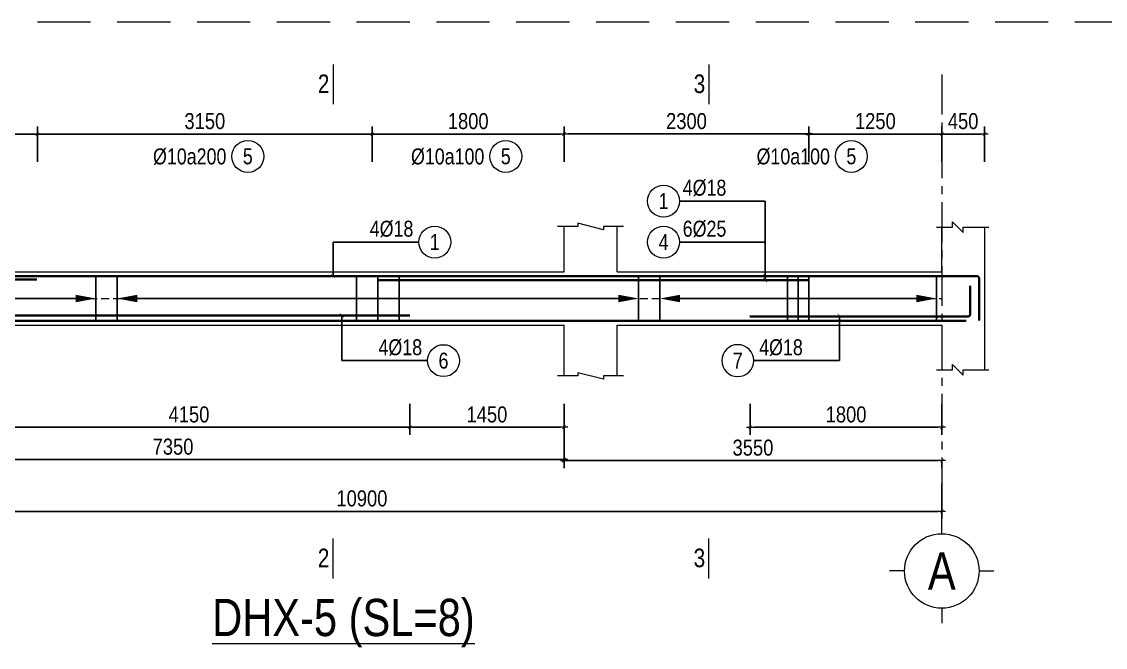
# Model space of a CAD drawing. Header units: millimetres. Extents: x 397144 to 10081729, y 99180 to 1327802.
# Drawn here: x 4912854 to 4923037, y 684556 to 690434 of the extents above; entities that cross this region are included whole.
import ezdxf
from ezdxf.enums import TextEntityAlignment as Align

# ---------------------------------------------------------------- set-up
doc = ezdxf.new("R2010")
doc.units = ezdxf.units.MM
doc.header["$PDSIZE"] = -10
doc.linetypes.add('CENTER', pattern=[2, 1.25, -0.25, 0.25, -0.25])
doc.linetypes.add('HIDDEN', pattern=[0.375, 0.25, -0.125])
doc.layers.get('0').update_dxf_attribs({"linetype": 'CONTINUOUS'})
doc.layers.get('Defpoints').update_dxf_attribs({"color": 12, "linetype": 'CONTINUOUS'})
for name, color, linetype, lineweight in [('DBAO', 3, 'CONTINUOUS', 13), ('DGIONG', 4, 'CONTINUOUS', 13), ('kata_dim', 8, 'CONTINUOUS', 13), ('kata_grid', 8, 'CENTER', 13), ('kata_net khuat', 9, 'HIDDEN', 5), ('kata_net manh', 8, 'CONTINUOUS', 5), ('kata_net thay', 4, 'CONTINUOUS', 20), ('kata_text', 7, 'CONTINUOUS', 20), ('kata_thep chu', 1, 'CONTINUOUS', 35), ('kata_thep dai', 220, 'CONTINUOUS', 25)]:
    doc.layers.add(name, color=color, linetype=linetype, lineweight=lineweight)
doc.styles.add('kata_text', font='arial.ttf', dxfattribs={"width": 0.8})
doc.styles.add('Star-HelCon', font='VHELVCN_0.TTF')
doc.dimstyles.new('kata_dim_70', dxfattribs={"dimscale": 70, "dimtxt": 2.15, "dimasz": 0.5, "dimexe": 1, "dimexo": 2, "dimtad": 1, "dimdec": 0, "dimrnd": 5, "dimzin": 0, "dimdsep": 46, "dimtxsty": 'Star-HelCon', "dimblk": 'kata_block_ArchTick', "dimcen": 0.09, "dimdle": 1.2, "dimclrd": 8, "dimclre": 8, "dimclrt": 3, "dimadec": 0, "dimazin": 0, "dimtfac": 1, "dimtdec": 0, "dimtix": 1, "dimtmove": 2, "dimatfit": 3, "dimfxl": 3.75, "dimfxlon": 1, "dimtolj": 1, "dimtzin": 0, "dimarcsym": 0})
doc.dimstyles.new('kata_rai_thep', dxfattribs={"dimtxt": 2, "dimasz": 1, "dimexe": 0, "dimexo": 0, "dimtad": 1, "dimdec": 0, "dimzin": 12, "dimdsep": 46, "dimtxsty": 'kata_text', "dimblk": 'kata_block_RUNTIC', "dimcen": 0, "dimse1": 1, "dimse2": 1, "dimclrd": 6, "dimclre": 6, "dimclrt": 7, "dimadec": 0, "dimazin": 3, "dimtfac": 1, "dimtdec": 0, "dimtmove": 2, "dimatfit": 3, "dimldrblk": 'kata_block_LEADERTIC', "dimfxl": 1, "dimtolj": 1, "dimtzin": 0, "dimlwd": -1, "dimlwe": -1, "dimarcsym": 0})

# ---------------------------------------------------------------- blocks, each defined once
blk = doc.blocks.new('kata_block_TD')
at = {"color": 6, "linetype": 'ByBlock', "lineweight": -2, "style": 'kata_text', "width": 0.8}
blk.add_attdef('SECTDET2', text='', height=5, dxfattribs=at).set_placement((0, 7.97), align=Align.CENTER)
at = {"color": 0, "linetype": 'ByBlock', "lineweight": -2, "style": 'kata_text', "width": 0.8}
blk.add_attdef('SECTDET1', text='', height=5, dxfattribs=at).set_placement((0, 1.47), align=Align.CENTER)
at = {"color": 3, "lineweight": 25, "style": 'kata_text', "width": 0.8}
blk.add_attdef('SSCALE', text='', height=2.5, dxfattribs=at).set_placement((0, -4), align=Align.CENTER)
blk = doc.blocks.new('kata_block_ArchTick')
at = {"color": 8}
blk.add_line((1, 0), (-1, 0), dxfattribs=at)
at = {"color": 8, "const_width": 0.15}
blk.add_lwpolyline([(-0.5, -0.5), (0.5, 0.5)], dxfattribs=at)
blk = doc.blocks.new('*D481')
at = {"layer": 'Defpoints', "color": 0, "transparency": 16777216}
for p in [(4913001, 689378), (4910901, 688083), (4913001, 688083)]:
    blk.add_point(p, dxfattribs=at)
at = {"layer": 'kata_dim', "color": 8, "lineweight": -2, "transparency": 16777216}
for p, q in [((4910901, 689116), (4910901, 689448)), ((4913001, 689116), (4913001, 689448)), ((4910936, 689378), (4912966, 689378))]:
    blk.add_line(p, q, dxfattribs=at)
at = {"layer": 'kata_dim', "color": 8, "lineweight": -2, "transparency": 16777216, "xscale": 35, "yscale": 35, "zscale": 35, "rotation": 180}
blk.add_blockref('kata_block_ArchTick', (4910901, 689378), dxfattribs=at)
at = {"layer": 'kata_dim', "color": 8, "lineweight": -2, "transparency": 16777216, "xscale": 35, "yscale": 35, "zscale": 35}
blk.add_blockref('kata_block_ArchTick', (4913001, 689378), dxfattribs=at)
at = {"layer": 'kata_dim', "color": 3, "transparency": 16777216, "insert": (4911951, 689499), "char_height": 150.5, "attachment_point": 5, "style": 'Star-HelCon'}
blk.add_mtext('\\A1;2100', dxfattribs=at)
blk = doc.blocks.new('*D482')
at = {"layer": 'Defpoints', "color": 0, "transparency": 16777216}
for p in [(4916149, 689378), (4913001, 688083), (4916149, 688083)]:
    blk.add_point(p, dxfattribs=at)
at = {"layer": 'kata_dim', "color": 8, "lineweight": -2, "transparency": 16777216}
for p, q in [((4913001, 689116), (4913001, 689448)), ((4916149, 689116), (4916149, 689448)), ((4913036, 689378), (4916114, 689378))]:
    blk.add_line(p, q, dxfattribs=at)
at = {"layer": 'kata_dim', "color": 8, "lineweight": -2, "transparency": 16777216, "xscale": 35, "yscale": 35, "zscale": 35, "rotation": 180}
blk.add_blockref('kata_block_ArchTick', (4913001, 689378), dxfattribs=at)
at = {"layer": 'kata_dim', "color": 8, "lineweight": -2, "transparency": 16777216, "xscale": 35, "yscale": 35, "zscale": 35}
blk.add_blockref('kata_block_ArchTick', (4916149, 689378), dxfattribs=at)
at = {"layer": 'kata_dim', "color": 3, "transparency": 16777216, "insert": (4914575, 689499), "char_height": 150.5, "attachment_point": 5, "style": 'Star-HelCon'}
blk.add_mtext('\\A1;3150', dxfattribs=at)
blk = doc.blocks.new('*D483')
at = {"layer": 'Defpoints', "color": 0, "transparency": 16777216}
for p in [(4917951, 689378), (4916149, 688083), (4917951, 688083)]:
    blk.add_point(p, dxfattribs=at)
at = {"layer": 'kata_dim', "color": 8, "lineweight": -2, "transparency": 16777216}
for p, q in [((4916149, 689116), (4916149, 689448)), ((4917951, 689116), (4917951, 689448)), ((4916184, 689378), (4917916, 689378))]:
    blk.add_line(p, q, dxfattribs=at)
at = {"layer": 'kata_dim', "color": 8, "lineweight": -2, "transparency": 16777216, "xscale": 35, "yscale": 35, "zscale": 35, "rotation": 180}
blk.add_blockref('kata_block_ArchTick', (4916149, 689378), dxfattribs=at)
at = {"layer": 'kata_dim', "color": 8, "lineweight": -2, "transparency": 16777216, "xscale": 35, "yscale": 35, "zscale": 35}
blk.add_blockref('kata_block_ArchTick', (4917951, 689378), dxfattribs=at)
at = {"layer": 'kata_dim', "color": 3, "transparency": 16777216, "insert": (4917050, 689499), "char_height": 150.5, "attachment_point": 5, "style": 'Star-HelCon'}
blk.add_mtext('\\A1;1800', dxfattribs=at)
blk = doc.blocks.new('*D486')
at = {"layer": 'Defpoints', "color": 0, "transparency": 16777216}
for p in [(4921501, 687583), (4910601, 687163), (4921501, 685833)]:
    blk.add_point(p, dxfattribs=at)
at = {"layer": 'kata_dim', "color": 8, "lineweight": -2, "transparency": 16777216}
for p, q in [((4910601, 686096), (4910601, 685763)), ((4921501, 686096), (4921501, 685763)), ((4910636, 685833), (4921466, 685833))]:
    blk.add_line(p, q, dxfattribs=at)
at = {"layer": 'kata_dim', "color": 8, "lineweight": -2, "transparency": 16777216, "xscale": 35, "yscale": 35, "zscale": 35, "rotation": 180}
blk.add_blockref('kata_block_ArchTick', (4910601, 685833), dxfattribs=at)
at = {"layer": 'kata_dim', "color": 8, "lineweight": -2, "transparency": 16777216, "xscale": 35, "yscale": 35, "zscale": 35}
blk.add_blockref('kata_block_ArchTick', (4921501, 685833), dxfattribs=at)
at = {"layer": 'kata_dim', "color": 3, "transparency": 16777216, "insert": (4916051, 685954), "char_height": 150.5, "attachment_point": 5, "style": 'Star-HelCon'}
blk.add_mtext('\\A1;10900', dxfattribs=at)
blk = doc.blocks.new('kata_block_GRID')
for p, q in [((0, 5), (0, 7)), ((-5, 0), (-7, 0)), ((5, 0), (7, 0)), ((0, -5), (0, -7))]:
    blk.add_line(p, q)
blk.add_circle((0, 0), 5)
at = {"color": 7, "style": 'kata_text', "width": 0.8}
blk.add_attdef('GRID', text='', height=5, dxfattribs=at).set_placement((0, 0), align=Align.MIDDLE)
blk = doc.blocks.new('kata_block_RUNTIC')
at = {"layer": 'kata_dim', "color": 6}
blk.add_line((0, 0.75), (0, -0.75), dxfattribs=at)
blk.add_lwpolyline([(0, 0, 0, 1, 0), (-2.7, 0, 1, 1, 0)], format="xyseb", dxfattribs=at)
blk = doc.blocks.new('*D487')
at = {"layer": 'Defpoints', "color": 6, "transparency": 16777216}
blk.add_line((4911021, 687833), (4913481, 687833), dxfattribs=at)
at = {"layer": 'Defpoints', "color": 0, "transparency": 16777216}
for p in [(4910951, 687833), (4913551, 687833), (4913551, 687833)]:
    blk.add_point(p, dxfattribs=at)
at = {"layer": 'Defpoints', "color": 6, "transparency": 16777216, "xscale": 70, "yscale": 70, "zscale": 70, "rotation": 180}
blk.add_blockref('kata_block_RUNTIC', (4910951, 687833), dxfattribs=at)
at = {"layer": 'Defpoints', "color": 6, "transparency": 16777216, "xscale": 70, "yscale": 70, "zscale": 70}
blk.add_blockref('kata_block_RUNTIC', (4913551, 687833), dxfattribs=at)
blk = doc.blocks.new('kata_block_LEADERTIC')
at = {"layer": 'kata_dim', "color": 6}
blk.add_lwpolyline([(0, 0, 0, 1, 0), (-2.7, 0, 1, 1, 0)], format="xyseb", dxfattribs=at)
blk = doc.blocks.new('*D488')
at = {"layer": 'Defpoints', "color": 6, "transparency": 16777216}
blk.add_line((4913821, 687833), (4918581, 687833), dxfattribs=at)
at = {"layer": 'Defpoints', "color": 0, "transparency": 16777216}
for p in [(4913751, 687833), (4918651, 687833), (4918651, 687833)]:
    blk.add_point(p, dxfattribs=at)
at = {"layer": 'Defpoints', "color": 6, "transparency": 16777216, "xscale": 70, "yscale": 70, "zscale": 70, "rotation": 180}
blk.add_blockref('kata_block_RUNTIC', (4913751, 687833), dxfattribs=at)
at = {"layer": 'Defpoints', "color": 6, "transparency": 16777216, "xscale": 70, "yscale": 70, "zscale": 70}
blk.add_blockref('kata_block_RUNTIC', (4918651, 687833), dxfattribs=at)
blk = doc.blocks.new('*D489')
at = {"layer": 'Defpoints', "color": 6, "transparency": 16777216}
blk.add_line((4918921, 687833), (4921381, 687833), dxfattribs=at)
at = {"layer": 'Defpoints', "color": 0, "transparency": 16777216}
for p in [(4918851, 687833), (4921451, 687833), (4921451, 687833)]:
    blk.add_point(p, dxfattribs=at)
at = {"layer": 'Defpoints', "color": 6, "transparency": 16777216, "xscale": 70, "yscale": 70, "zscale": 70, "rotation": 180}
blk.add_blockref('kata_block_RUNTIC', (4918851, 687833), dxfattribs=at)
at = {"layer": 'Defpoints', "color": 6, "transparency": 16777216, "xscale": 70, "yscale": 70, "zscale": 70}
blk.add_blockref('kata_block_RUNTIC', (4921451, 687833), dxfattribs=at)
blk = doc.blocks.new('*U11')
blk.add_circle((2.5, 0), 2.5)
at = {"layer": 'kata_text', "color": 3, "style": 'kata_text', "width": 0.8}
blk.add_attdef('DK2', text='', height=2.5, dxfattribs=at).set_placement((-0.85, 0.85), align=Align.RIGHT)
at = {"layer": 'kata_text', "color": 7, "style": 'kata_text', "width": 0.8}
blk.add_attdef('SH3', text='', height=2.5, dxfattribs=at).set_placement((2.5, 0), align=Align.MIDDLE)
blk = doc.blocks.new('*U14')
blk.add_circle((2.5, 0), 2.5)
at = {"layer": 'kata_text', "color": 3, "style": 'kata_text', "width": 0.8}
blk.add_attdef('DKKC2', text='', height=2.5, dxfattribs=at).set_placement((-0.85, -1.25), align=Align.RIGHT)
at = {"layer": 'kata_text', "color": 7, "style": 'kata_text', "width": 0.8}
blk.add_attdef('SH3', text='', height=2.5, dxfattribs=at).set_placement((2.5, 0), align=Align.MIDDLE)
blk = doc.blocks.new('kata_block_SECBAL')
at = {"color": 0, "linetype": 'ByBlock', "lineweight": -2}
blk.add_line((0, 4.36), (0, -1), dxfattribs=at)
at = {"color": 0, "linetype": 'ByBlock', "lineweight": -2, "style": 'kata_text', "width": 0.8}
blk.add_attdef('DETAIL', text='', height=2.5, dxfattribs=at).set_placement((-0.5, 1.75), align=Align.MIDDLE_RIGHT)
blk = doc.blocks.new('*U15')
at = {"color": 0, "linetype": 'ByBlock', "lineweight": -2}
blk.add_line((0, -1), (0, 4.36), dxfattribs=at)
at = {"color": 0, "linetype": 'ByBlock', "lineweight": -2, "style": 'kata_text', "width": 0.8}
blk.add_attdef('DETAIL', text='', height=2.5, dxfattribs=at).set_placement((-0.5, 1.75), align=Align.MIDDLE_RIGHT)
blk = doc.blocks.new('*U12')
blk.add_circle((-2.5, 0), 2.5)
at = {"layer": 'kata_text', "color": 3, "style": 'kata_text', "width": 0.8}
blk.add_attdef('DK1', (0.5, 0.85), '', height=2.5, dxfattribs=at)
at = {"layer": 'kata_text', "color": 7, "style": 'kata_text', "width": 0.8}
blk.add_attdef('SH2', text='', height=2.5, dxfattribs=at).set_placement((-2.5, 0), align=Align.MIDDLE)
blk = doc.blocks.new('*D496')
at = {"layer": 'Defpoints', "color": 0, "transparency": 16777216}
for p in [(4921901, 689378), (4921901, 688503), (4921501, 688083)]:
    blk.add_point(p, dxfattribs=at)
at = {"layer": 'kata_dim', "color": 8, "lineweight": -2, "transparency": 16777216}
for p, q in [((4921501, 689116), (4921501, 689448)), ((4921901, 689116), (4921901, 689448)), ((4921536, 689378), (4921866, 689378))]:
    blk.add_line(p, q, dxfattribs=at)
at = {"layer": 'kata_dim', "color": 8, "lineweight": -2, "transparency": 16777216, "xscale": 35, "yscale": 35, "zscale": 35, "rotation": 180}
blk.add_blockref('kata_block_ArchTick', (4921501, 689378), dxfattribs=at)
at = {"layer": 'kata_dim', "color": 8, "lineweight": -2, "transparency": 16777216, "xscale": 35, "yscale": 35, "zscale": 35}
blk.add_blockref('kata_block_ArchTick', (4921901, 689378), dxfattribs=at)
at = {"layer": 'kata_dim', "color": 3, "transparency": 16777216, "insert": (4921701, 689499), "char_height": 150.5, "attachment_point": 5, "style": 'Star-HelCon'}
blk.add_mtext('\\A1;\\A1;450', dxfattribs=at)
blk = doc.blocks.new('*D479')
at = {"layer": 'Defpoints', "color": 0, "ltscale": 0.8, "transparency": 16777216}
for p in [(4912351, 686983), (4916501, 686983), (4916501, 686623)]:
    blk.add_point(p, dxfattribs=at)
at = {"layer": 'kata_dim', "color": 8, "lineweight": -2, "ltscale": 0.8, "transparency": 16777216}
for p, q in [((4912351, 686843), (4912351, 686553)), ((4916501, 686843), (4916501, 686553)), ((4912386, 686623), (4916466, 686623))]:
    blk.add_line(p, q, dxfattribs=at)
at = {"layer": 'kata_dim', "color": 8, "lineweight": -2, "ltscale": 0.8, "transparency": 16777216, "xscale": 35, "yscale": 35, "zscale": 35, "rotation": 180}
blk.add_blockref('kata_block_ArchTick', (4912351, 686623), dxfattribs=at)
at = {"layer": 'kata_dim', "color": 8, "lineweight": -2, "ltscale": 0.8, "transparency": 16777216, "xscale": 35, "yscale": 35, "zscale": 35}
blk.add_blockref('kata_block_ArchTick', (4916501, 686623), dxfattribs=at)
at = {"layer": 'kata_dim', "color": 3, "ltscale": 0.8, "transparency": 16777216, "insert": (4914426, 686743), "char_height": 150.5, "attachment_point": 5, "style": 'Star-HelCon'}
blk.add_mtext('\\A1;4150', dxfattribs=at)
blk = doc.blocks.new('*D492')
at = {"layer": 'Defpoints', "color": 0, "ltscale": 0.8, "transparency": 16777216}
for p in [(4917951, 686843), (4910601, 686680), (4917951, 686320)]:
    blk.add_point(p, dxfattribs=at)
at = {"layer": 'kata_dim', "color": 8, "lineweight": -2, "ltscale": 0.8, "transparency": 16777216}
for p, q in [((4917951, 686582), (4917951, 686250)), ((4910601, 686540), (4910601, 686250)), ((4910636, 686320), (4917916, 686320))]:
    blk.add_line(p, q, dxfattribs=at)
at = {"layer": 'kata_dim', "color": 8, "lineweight": -2, "ltscale": 0.8, "transparency": 16777216, "xscale": 35, "yscale": 35, "zscale": 35, "rotation": 180}
blk.add_blockref('kata_block_ArchTick', (4910601, 686320), dxfattribs=at)
at = {"layer": 'kata_dim', "color": 8, "lineweight": -2, "ltscale": 0.8, "transparency": 16777216, "xscale": 35, "yscale": 35, "zscale": 35}
blk.add_blockref('kata_block_ArchTick', (4917951, 686320), dxfattribs=at)
at = {"layer": 'kata_dim', "color": 3, "ltscale": 0.8, "transparency": 16777216, "insert": (4914276, 686440), "char_height": 150.5, "attachment_point": 5, "style": 'Star-HelCon'}
blk.add_mtext('\\A1;7350', dxfattribs=at)
blk = doc.blocks.new('*D493')
at = {"layer": 'Defpoints', "color": 0, "ltscale": 0.8, "transparency": 16777216}
for p in [(4916501, 686983), (4917951, 686983), (4917951, 686623)]:
    blk.add_point(p, dxfattribs=at)
at = {"layer": 'kata_dim', "color": 8, "lineweight": -2, "ltscale": 0.8, "transparency": 16777216}
for p, q in [((4916501, 686843), (4916501, 686553)), ((4917951, 686843), (4917951, 686553)), ((4916536, 686623), (4917916, 686623))]:
    blk.add_line(p, q, dxfattribs=at)
at = {"layer": 'kata_dim', "color": 8, "lineweight": -2, "ltscale": 0.8, "transparency": 16777216, "xscale": 35, "yscale": 35, "zscale": 35, "rotation": 180}
blk.add_blockref('kata_block_ArchTick', (4916501, 686623), dxfattribs=at)
at = {"layer": 'kata_dim', "color": 8, "lineweight": -2, "ltscale": 0.8, "transparency": 16777216, "xscale": 35, "yscale": 35, "zscale": 35}
blk.add_blockref('kata_block_ArchTick', (4917951, 686623), dxfattribs=at)
at = {"layer": 'kata_dim', "color": 3, "ltscale": 0.8, "transparency": 16777216, "insert": (4917226, 686743), "char_height": 150.5, "attachment_point": 5, "style": 'Star-HelCon'}
blk.add_mtext('\\A1;1450', dxfattribs=at)
blk = doc.blocks.new('*D495')
at = {"layer": 'Defpoints', "color": 0, "transparency": 16777216}
for p in [(4917951, 686336), (4921501, 686336), (4921501, 686310)]:
    blk.add_point(p, dxfattribs=at)
at = {"layer": 'kata_dim', "color": 8, "lineweight": -2, "transparency": 16777216}
for p, q in [((4917951, 686310), (4917951, 686240)), ((4917986, 686310), (4921466, 686310)), ((4921501, 686310), (4921501, 686240))]:
    blk.add_line(p, q, dxfattribs=at)
at = {"layer": 'kata_dim', "color": 8, "lineweight": -2, "transparency": 16777216, "xscale": 35, "yscale": 35, "zscale": 35, "rotation": 180}
blk.add_blockref('kata_block_ArchTick', (4917951, 686310), dxfattribs=at)
at = {"layer": 'kata_dim', "color": 8, "lineweight": -2, "transparency": 16777216, "xscale": 35, "yscale": 35, "zscale": 35}
blk.add_blockref('kata_block_ArchTick', (4921501, 686310), dxfattribs=at)
at = {"layer": 'kata_dim', "color": 3, "transparency": 16777216, "insert": (4919726, 686431), "char_height": 150.5, "attachment_point": 5, "style": 'Star-HelCon'}
blk.add_mtext('\\A1;3550', dxfattribs=at)
blk = doc.blocks.new('*D494')
at = {"layer": 'Defpoints', "color": 0, "ltscale": 0.8, "transparency": 16777216}
for p in [(4919701, 686983), (4921501, 686983), (4921501, 686623)]:
    blk.add_point(p, dxfattribs=at)
at = {"layer": 'kata_dim', "color": 8, "lineweight": -2, "ltscale": 0.8, "transparency": 16777216}
for p, q in [((4919701, 686843), (4919701, 686553)), ((4921501, 686843), (4921501, 686553)), ((4919736, 686623), (4921466, 686623))]:
    blk.add_line(p, q, dxfattribs=at)
at = {"layer": 'kata_dim', "color": 8, "lineweight": -2, "ltscale": 0.8, "transparency": 16777216, "xscale": 35, "yscale": 35, "zscale": 35, "rotation": 180}
blk.add_blockref('kata_block_ArchTick', (4919701, 686623), dxfattribs=at)
at = {"layer": 'kata_dim', "color": 8, "lineweight": -2, "ltscale": 0.8, "transparency": 16777216, "xscale": 35, "yscale": 35, "zscale": 35}
blk.add_blockref('kata_block_ArchTick', (4921501, 686623), dxfattribs=at)
at = {"layer": 'kata_dim', "color": 3, "ltscale": 0.8, "transparency": 16777216, "insert": (4920601, 686743), "char_height": 150.5, "attachment_point": 5, "style": 'Star-HelCon'}
blk.add_mtext('\\A1;1800', dxfattribs=at)
blk = doc.blocks.new('*D498')
at = {"layer": 'Defpoints', "color": 0, "transparency": 16777216}
for p in [(4917951, 689353), (4920251, 689379), (4920251, 689353)]:
    blk.add_point(p, dxfattribs=at)
at = {"layer": 'kata_dim', "color": 8, "lineweight": -2, "transparency": 16777216}
for p, q in [((4917951, 689379), (4917951, 689449)), ((4920251, 689379), (4920251, 689449)), ((4917986, 689379), (4920216, 689379))]:
    blk.add_line(p, q, dxfattribs=at)
at = {"layer": 'kata_dim', "color": 8, "lineweight": -2, "transparency": 16777216, "xscale": 35, "yscale": 35, "zscale": 35, "rotation": 180}
blk.add_blockref('kata_block_ArchTick', (4917951, 689379), dxfattribs=at)
at = {"layer": 'kata_dim', "color": 8, "lineweight": -2, "transparency": 16777216, "xscale": 35, "yscale": 35, "zscale": 35}
blk.add_blockref('kata_block_ArchTick', (4920251, 689379), dxfattribs=at)
at = {"layer": 'kata_dim', "color": 3, "transparency": 16777216, "insert": (4919101, 689499), "char_height": 150.5, "attachment_point": 5, "style": 'Star-HelCon'}
blk.add_mtext('\\A1;2300', dxfattribs=at)
blk = doc.blocks.new('*D499')
at = {"layer": 'Defpoints', "color": 0, "transparency": 16777216}
for p in [(4921501, 689378), (4921501, 688503), (4920251, 688083)]:
    blk.add_point(p, dxfattribs=at)
at = {"layer": 'kata_dim', "color": 8, "lineweight": -2, "transparency": 16777216}
for p, q in [((4920251, 689116), (4920251, 689448)), ((4921501, 689116), (4921501, 689448)), ((4920286, 689378), (4921466, 689378))]:
    blk.add_line(p, q, dxfattribs=at)
at = {"layer": 'kata_dim', "color": 8, "lineweight": -2, "transparency": 16777216, "xscale": 35, "yscale": 35, "zscale": 35, "rotation": 180}
blk.add_blockref('kata_block_ArchTick', (4920251, 689378), dxfattribs=at)
at = {"layer": 'kata_dim', "color": 8, "lineweight": -2, "transparency": 16777216, "xscale": 35, "yscale": 35, "zscale": 35}
blk.add_blockref('kata_block_ArchTick', (4921501, 689378), dxfattribs=at)
at = {"layer": 'kata_dim', "color": 3, "transparency": 16777216, "insert": (4920876, 689499), "char_height": 150.5, "attachment_point": 5, "style": 'Star-HelCon'}
blk.add_mtext('\\A1;1250', dxfattribs=at)

msp = doc.modelspace()

# ---------------------------------------------------------------- linework, layer by layer
at = {"layer": 'DBAO', "ltscale": 0.8}
for p, q in [((4917950.50544, 688083.02157), (4917950.50544, 688509.57191)), ((4918450.50544, 688083.02157), (4918450.50544, 688509.57191)), ((4917950.50544, 687106.08216), (4917950.50544, 687583.02157)), ((4918450.50544, 687106.08216), (4918450.50544, 687583.02157))]:
    msp.add_line(p, q, dxfattribs=at)
at = {"layer": 'DBAO', "ltscale": 0.8, "flags": 128}
for points in [[(4918510.50544, 688509.57191), (4918320.50544, 688509.57191), (4918320.50544, 688479.57191), (4918080.50544, 688539.57191), (4918080.50544, 688509.57191), (4917890.50544, 688509.57191)], [(4918510.50544, 687106.08216), (4918320.50544, 687106.08216), (4918320.50544, 687076.08216), (4918080.50544, 687136.08216), (4918080.50544, 687106.08216), (4917890.50544, 687106.08216)]]:
    msp.add_lwpolyline(points, dxfattribs=at)
at = {"layer": 'DGIONG', "ltscale": 0.8}
msp.add_line((4921900.50544, 688503.02157), (4921900.50544, 687163.02157), dxfattribs=at)
at = {"layer": 'kata_dim'}
for points in [[(4921450.50544, 688503.02157), (4921600.50544, 688503.02157), (4921600.50544, 688553.02157), (4921700.50544, 688453.02157), (4921700.50544, 688503.02157), (4921943.25679, 688503.02157)], [(4921450.50544, 687163.02157), (4921600.50544, 687163.02157), (4921600.50544, 687213.02157), (4921700.50544, 687113.02157), (4921700.50544, 687163.02157), (4921943.25679, 687163.02157)]]:
    msp.add_lwpolyline(points, dxfattribs=at)
at = {"layer": 'kata_grid', "ltscale": 300}
msp.add_line((4921500.50544, 689938.02157), (4921500.50544, 685763.02157), dxfattribs=at)
at = {"layer": 'kata_net khuat', "ltscale": 300}
msp.add_line((4910900.50544, 687833.02157), (4921500.50544, 687833.02157), dxfattribs=at)
at = {"layer": 'kata_net khuat', "ltscale": 2000}
msp.add_lwpolyline([(4907751.56005, 690434.06527), (4956386.45524, 690434.06527)], dxfattribs=at)
at = {"layer": 'kata_net thay'}
for p, q in [((4921500.50544, 688083.02157), (4921500.50544, 688503.02157)), ((4910600.50544, 688083.02157), (4917950.50544, 688083.02157)), ((4918450.50544, 688083.02157), (4921500.50544, 688083.02157))]:
    msp.add_line(p, q, dxfattribs=at)
for points in [[(4910900.50544, 687163.02157), (4910900.50544, 687583.02157), (4917950.50544, 687583.02157)], [(4918450.50544, 687583.02157), (4921500.50544, 687583.02157), (4921500.50544, 687163.02157)]]:
    msp.add_lwpolyline(points, dxfattribs=at)
at = {"layer": 'kata_thep chu'}
for p, q in [((4909216.57264, 688011.74865), (4912997.38069, 688011.74865)), ((4921850.50544, 687625.76713), (4921850.50544, 688024.02157)), ((4909258.10136, 687622.02157), (4921730.84644, 687622.02157)), ((4916500.50544, 687673.26719), (4912419.27762, 687673.26719))]:
    msp.add_line(p, q, dxfattribs=at)
at = {"layer": 'kata_thep chu', "flags": 128}
for points in [[(4909158.5672, 687617.15748), (4909158.5672, 688024.02157, -0.4142135622), (4909178.5672, 688044.02157), (4921830.50616, 688044.02157)], [(4920250.50544, 688005.02157), (4920250.50544, 688005.02157, 0.414213562), (4920250.50544, 688005.02157), (4916200.50544, 688005.02157)], [(4921767.65201, 687951.93138), (4921767.65201, 687684.09465, -0.414213562), (4921747.65201, 687664.09465), (4919695.12803, 687664.09465)]]:
    msp.add_lwpolyline(points, format="xyb", dxfattribs=at)
at = {"layer": 'kata_thep chu'}
msp.add_arc((4921830.50544, 688024.02157), 20, 0.000000036, 89.999999963, dxfattribs=at)
at = {"layer": 'kata_thep dai', "ltscale": 52.5}
for p, q in [((4913550.50544, 688048.02157), (4913550.50544, 687618.02157)), ((4913750.50544, 688048.02157), (4913750.50544, 687618.02157)), ((4916000.50544, 688048.02157), (4916000.50544, 687618.02157)), ((4916200.50544, 688048.02157), (4916200.50544, 687618.02157)), ((4916400.50544, 688048.02157), (4916400.50544, 687618.02157)), ((4918650.50544, 688048.02157), (4918650.50544, 687618.02157)), ((4918850.50544, 688048.02157), (4918850.50544, 687618.02157)), ((4920050.50544, 688048.02157), (4920050.50544, 687618.02157)), ((4920150.50544, 688048.02157), (4920150.50544, 687618.02157)), ((4920250.50544, 688048.02157), (4920250.50544, 687618.02157)), ((4921450.50544, 688048.02157), (4921450.50544, 687618.02157))]:
    msp.add_line(p, q, dxfattribs=at)

# ---------------------------------------------------------------- block references
at = {"layer": 'kata_dim', "color": 2, "xscale": 70, "yscale": 70, "zscale": 70}
for name, p, values in [('kata_block_SECBAL', (4915780.50544, 689728.02157), {'DETAIL': '2'}), ('kata_block_SECBAL', (4919312.13421, 689728.02157), {'DETAIL': '3'}), ('*U15', (4915780.50544, 685273.02157), {'DETAIL': '2'}), ('*U15', (4919312.13421, 685273.02157), {'DETAIL': '3'})]:
    msp.add_blockref(name, p, dxfattribs=at).add_auto_attribs(values)
at = {"layer": 'kata_dim', "xscale": 70, "yscale": 70, "zscale": 70}
msp.add_blockref('kata_block_GRID', (4921500.50544, 685273.02157), dxfattribs=at).add_auto_attribs({'GRID': 'A'})
at = {"layer": 'kata_net manh', "xscale": 60, "yscale": 60, "zscale": 60}
for name, p, values in [('*U14', (4914828.68819, 689168.02157), {'SH3': '5', 'DKKC2': '%%C10a200'}), ('*U14', (4917252.88399, 689168.02157), {'SH3': '5', 'DKKC2': '%%C10a100'}), ('*U14', (4920500.50544, 689168.02157), {'SH3': '5', 'DKKC2': '%%C10a100'}), ('*U12', (4919035.74673, 688748.02157), {'SH2': '1', 'DK1': '4%%C18'}), ('*U11', (4916585.50544, 688363.02157), {'SH3': '1', 'DK2': '4%%C18'}), ('*U12', (4919035.74673, 688363.02157), {'SH2': '4', 'DK1': '6%%C25'}), ('*U11', (4916667.70263, 687249.26719), {'SH3': '6', 'DK2': '4%%C18'})]:
    msp.add_blockref(name, p, dxfattribs=at).add_auto_attribs(values)
at = {"layer": 'kata_net manh'}
ref = msp.add_blockref('*U11', (4919733.30826, 687249.26719), dxfattribs=dict(at, xscale=-60, yscale=60, zscale=60))
ref.add_attrib('SH3', '7', dxfattribs={"layer": 'kata_text', "color": 7, "height": 150, "style": 'kata_text', "width": 0.8}).set_placement((4919583.30826, 687249.26719), align=Align.MIDDLE)
ref.add_attrib('DK2', '4%%C18', dxfattribs={"layer": 'kata_text', "color": 3, "height": 150, "style": 'kata_text', "width": 0.8}).set_placement((4920194.40375, 687299.99745), align=Align.RIGHT)
at = {"layer": 'kata_text'}
ref = msp.add_blockref('kata_block_TD', (4915877.58958, 684558.04278), dxfattribs=dict(at, xscale=70, yscale=70, zscale=70))
ref.add_attrib('SECTDET1', '%%UDHX-5 (SL=8)', dxfattribs={"layer": '0', "color": 0, "linetype": 'ByBlock', "lineweight": -2, "height": 350, "style": 'kata_text', "width": 0.8}).set_placement((4915877.58958, 684660.98825), align=Align.CENTER)

# ---------------------------------------------------------------- dimensions: what is measured, and where the dimension line sits
at = {"layer": 'Defpoints'}
for p1, p2, picture, middle in [((4910950.50544, 687833.02157), (4913550.50544, 687833.02157), '*D487', (4912250.50544, 687833.02157)), ((4913750.50544, 687833.02157), (4918650.50544, 687833.02157), '*D488', (4916200.50544, 687833.02157)), ((4918850.50544, 687833.02157), (4921450.50544, 687833.02157), '*D489', (4920150.50544, 687833.02157))]:
    dim = msp.add_aligned_dim(p1=p1, p2=p2, distance=0, text=' ', dimstyle='kata_rai_thep', override={"dimscale": 70}, dxfattribs=at)
    dim.commit()
    dim.dimension.update_dxf_attribs({"geometry": picture, "text_midpoint": middle})
at = {"layer": 'kata_dim'}
for base, p1, p2, picture, middle in [((4913000.50544, 689378.02157), (4910900.50544, 688083.02157), (4913000.50544, 688083.02157), '*D481', (4911950.50544, 689498.6269)), ((4916148.99266, 689378.02157), (4913000.50544, 688083.02157), (4916148.99266, 688083.02157), '*D482', (4914574.74905, 689498.6269)), ((4917950.50544, 689378.02157), (4916148.99266, 688083.02157), (4917950.50544, 688083.02157), '*D483', (4917049.74905, 689498.6269)), ((4920250.50544, 689378.70536), (4917950.50544, 689353.02165), (4920250.50544, 689353.02165), '*D498', (4919100.50544, 689499.3107)), ((4921500.50544, 689378.02157), (4920250.50544, 688083.02157), (4921500.50544, 688503.02157), '*D499', (4920875.50544, 689498.6269)), ((4921500.50544, 685833.02157), (4910600.50544, 687163.02157), (4921500.50544, 687583.02157), '*D486', (4916050.50544, 685953.6269)), ((4921500.50544, 686310.07953), (4917950.50544, 686335.76324), (4921500.50544, 686335.76324), '*D495', (4919725.50544, 686430.68486))]:
    dim = msp.add_linear_dim(base=base, p1=p1, p2=p2, dimstyle='kata_dim_70', dxfattribs=at)
    dim.commit()
    dim.dimension.update_dxf_attribs({"geometry": picture, "text_midpoint": middle})
dim = msp.add_linear_dim(base=(4921900.50544, 689378.02157), p1=(4921500.50544, 688083.02157), p2=(4921900.50544, 688503.02157), text='\\A1;450', dimstyle='kata_dim_70', dxfattribs=at)
dim.commit()
dim.dimension.update_dxf_attribs({"geometry": '*D496', "text_midpoint": (4921700.50544, 689498.6269)})
at = {"layer": 'kata_dim', "ltscale": 0.8}
for base, p1, p2, picture, middle in [((4916500.50544, 686622.53492), (4912350.50544, 686982.53492), (4916500.50544, 686982.53492), '*D479', (4914425.50544, 686743.14025)), ((4917950.50544, 686622.53492), (4916500.50544, 686982.53492), (4917950.50544, 686982.53492), '*D493', (4917225.50544, 686743.14025)), ((4921500.50544, 686622.53492), (4919700.50544, 686982.53492), (4921500.50544, 686982.53492), '*D494', (4920600.50544, 686743.14025)), ((4917950.50544, 686319.88976), (4910600.50544, 686679.88976), (4917950.50544, 686842.53492), '*D492', (4914275.50544, 686440.49509))]:
    dim = msp.add_linear_dim(base=base, p1=p1, p2=p2, dimstyle='kata_dim_70', dxfattribs=at)
    dim.commit()
    dim.dimension.update_dxf_attribs({"geometry": picture, "text_midpoint": middle})

# ---------------------------------------------------------------- leaders
at = {"layer": 'kata_net manh'}
for points in [[(4919840.74673, 688044.02157), (4919840.74673, 688748.02157), (4919035.74673, 688748.02157)], [(4915780.50544, 688044.02157), (4915780.50544, 688363.02157), (4916585.50544, 688363.02157)], [(4919840.74673, 688005.02157), (4919840.74673, 688363.02157), (4919035.74673, 688363.02157)], [(4915862.70263, 687673.26719), (4915862.70263, 687249.26719), (4916667.70263, 687249.26719)], [(4920538.30826, 687673.26719), (4920538.30826, 687249.26719), (4919733.30826, 687249.26719)]]:
    msp.add_leader(points, dimstyle='kata_dim_70', override={"dimldrblk": 'ArchTick'}, dxfattribs=at)

doc.saveas('drawing.dxf')
